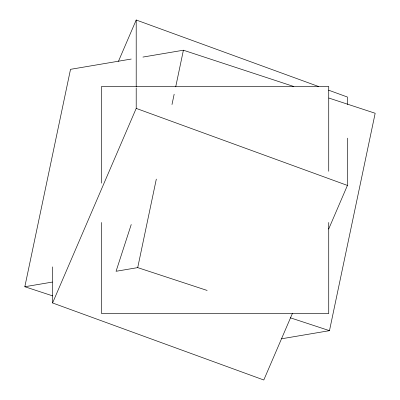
<?xml version="1.0" encoding="UTF-8"?>
<svg xmlns="http://www.w3.org/2000/svg" width="400" height="400" viewBox="0 0 400 400"><rect width="100%" height="100%" fill="white"/><g stroke="black" fill="none" stroke-linecap="round" stroke-linejoin="round"><path stroke-width="0.6" d="M52.735 295.91L24.83 286.735L70.52 69.33L131.255 59.045M131.24 224.505L116.065 271.285L137.715 267.62L156.325 179.07M171.98 104.565L174.165 94.185M175.705 86.855L183.405 50.215L293.835 86.525M281.63 338.775L329.48 330.67L375.17 113.265L328.86 98.04M118.445 61.325L136.205 20L318.67 86.55M292.41 313.42L263.795 380L52.58 302.965L136.205 108.395L136.205 87.855M328.675 229.05L347.42 185.43L347.42 138.12M142.915 57.07L183.405 50.215M24.83 286.735L52.385 282.07M137.715 267.62L207.18 290.46M290.295 317.785L329.48 330.67M328.645 90.19L347.42 97.035L347.42 104.505M136.205 108.395L347.42 185.43M328.73 171.29L328.73 86.415L101.56 86.415L101.56 183.15M328.73 222.465L328.73 313.585L101.56 313.585L101.56 222.465M136.205 20L136.205 86.61M52.58 266.86L52.58 302.965"/></g></svg>
